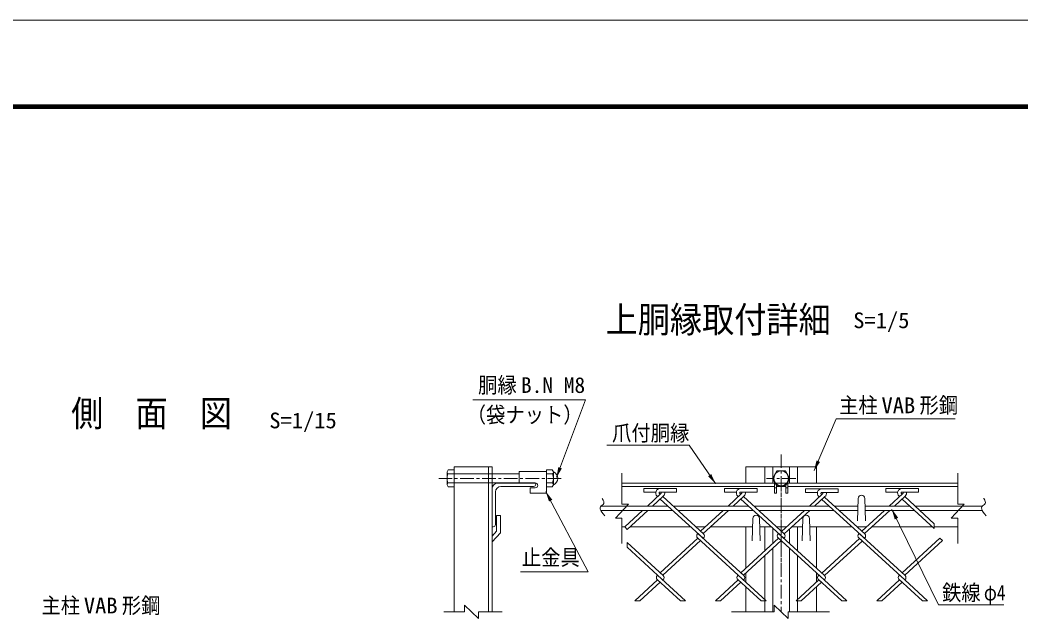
# Model space of a CAD drawing. Units: millimetres, scale not verified, with parts at other scales. Extents: x -4455 to 4455, y -3150 to 3150.
# Drawn here: x 9 to 2765, y 1500 to 3150 of the extents above; entities that cross this region are included whole.
import ezdxf
from ezdxf.enums import TextEntityAlignment as Align

# ---------------------------------------------------------------- set-up
doc = ezdxf.new("R2010")
doc.units = ezdxf.units.MM
doc.header["$LTSCALE"] = 30
doc.linetypes.add('DASHED', pattern=[7.5, 6, -1.5])
doc.linetypes.add('USER2', pattern=[2, 1.25, -0.25, 0.25, -0.25])
for name, color, linetype, lineweight in [('0-4_6文字', 3, 'Continuous', 9), ('0-C_7詳細', 7, 'Continuous', 18), ('0-D_D-TTL', 7, 'Continuous', 9)]:
    doc.layers.add(name, color=color, linetype=linetype, lineweight=lineweight)
doc.styles.add('ＭＳ ゴシック', font='')
doc.styles.get('ＭＳ ゴシック').set_extended_font_data('MS Gothic')

msp = doc.modelspace()

# ---------------------------------------------------------------- linework, layer by layer
at = {"layer": '0-C_7詳細', "color": 1, "linetype": 'USER2'}
for p, q in [((2104.95, 1953.45), (2104.95, 1519.51)), ((1498.85, 1887.3), (1162.6, 1887.3)), ((2145.25, 1887.3), (2064.6, 1887.3)), ((2104.95, 1888.85), (2104.95, 1623.28))]:
    msp.add_line(p, q, dxfattribs=at)
at = {"layer": '0-C_7詳細', "lineweight": 9}
for p, q in [((1184.97, 1905.06), (1188.29, 1910.82)), ((1184.97, 1869.54), (1184.97, 1905.06)), ((1188.29, 1910.82), (1204.17, 1910.82)), ((1204.17, 1918.95), (1204.17, 1519.51)), ((1309.17, 1918.95), (1204.17, 1918.95)), ((1204.17, 1863.78), (1204.17, 1910.82)), ((1298.67, 1918.95), (1298.67, 1519.51)), ((1309.17, 1918.95), (1309.17, 1519.51)), ((1383.6, 1906.26), (1458.6, 1906.26)), ((1383.6, 1906.26), (1383.6, 1874.76)), ((1458.6, 1863.78), (1458.6, 1910.82)), ((1474.47, 1910.82), (1458.6, 1910.82)), ((1458.6, 1906.26), (1458.6, 1846.26)), ((1477.8, 1905.06), (1474.47, 1910.82)), ((1477.8, 1869.54), (1477.8, 1905.06)), ((2007.45, 1918.95), (2202.45, 1918.95)), ((2007.45, 1918.95), (2007.45, 1873.95)), ((2059.95, 1918.95), (2059.95, 1873.95)), ((2082.45, 1918.95), (2082.45, 1873.95)), ((2127.45, 1918.95), (2127.45, 1873.95)), ((2149.95, 1918.95), (2149.95, 1873.95)), ((2202.45, 1918.95), (2202.45, 1873.95)), ((1187.03, 1899.3), (1204.17, 1899.3)), ((1187.03, 1875.3), (1204.17, 1875.3)), ((1309.17, 1899.3), (1383.6, 1899.3)), ((1309.17, 1875.3), (1383.6, 1875.3)), ((1383.6, 1874.76), (1427.85, 1874.76)), ((1475.74, 1899.3), (1458.6, 1899.3)), ((1475.74, 1875.3), (1458.6, 1875.3)), ((2086.2, 1879.04), (2086.2, 1846.26)), ((2088.67, 1874.76), (2086.2, 1874.76)), ((2121.24, 1874.76), (2123.7, 1874.76)), ((2123.7, 1879.04), (2123.7, 1846.26)), ((1184.97, 1869.54), (1188.29, 1863.78)), ((1188.29, 1863.78), (1204.17, 1863.78)), ((1309.17, 1753.95), (1309.17, 1858.95)), ((1318.17, 1759.95), (1318.17, 1849.95)), ((1324.17, 1873.95), (1429.17, 1873.95)), ((1333.17, 1864.95), (1423.17, 1864.95)), ((1413.6, 1861.26), (1413.6, 1846.26)), ((1413.6, 1861.26), (1427.85, 1861.26)), ((1429.17, 1873.95), (1429.17, 1870.95)), ((1474.47, 1863.78), (1458.6, 1863.78)), ((1477.8, 1869.54), (1474.47, 1863.78)), ((1666.44, 1873.95), (2086.2, 1873.95)), ((1666.44, 1864.95), (2086.2, 1864.95)), ((2239.95, 1873.95), (1969.95, 1873.95)), ((2092.2, 1861.26), (2086.2, 1861.26)), ((2089.14, 1873.95), (2120.77, 1873.95)), ((2092.2, 1868.64), (2092.2, 1846.26)), ((2092.2, 1864.95), (2117.7, 1864.95)), ((2117.7, 1861.26), (2123.7, 1861.26)), ((2123.7, 1873.95), (2591.04, 1873.95)), ((2123.7, 1864.95), (2591.04, 1864.95)), ((1413.6, 1846.26), (1458.6, 1846.26)), ((2092.2, 1846.26), (2086.2, 1846.26)), ((2314.83, 1770.45), (2317.08, 1831.95)), ((2337.33, 1770.45), (2335.08, 1831.95)), ((1608.15, 1798.95), (1806.15, 1798.95)), ((1608.68, 1810.95), (1793.05, 1810.95)), ((1807.26, 1810.95), (2015.08, 1810.95)), ((1820.36, 1798.95), (2028.18, 1798.95)), ((2029.29, 1810.95), (2237.11, 1810.95)), ((2042.39, 1798.95), (2250.21, 1798.95)), ((2251.32, 1810.95), (2316.31, 1810.95)), ((2264.42, 1798.95), (2315.87, 1798.95)), ((2335.85, 1810.95), (2459.14, 1810.95)), ((2336.29, 1798.95), (2472.23, 1798.95)), ((2473.35, 1810.95), (2659.24, 1810.95)), ((2486.44, 1798.95), (2658.71, 1798.95)), ((1331.67, 1785.36), (1321.17, 1785.36)), ((1321.17, 1785.36), (1321.17, 1741.45)), ((1331.67, 1785.36), (1331.67, 1737.41)), ((2024.7, 1714.95), (2026.95, 1776.45)), ((2047.2, 1714.95), (2044.95, 1776.45)), ((2162.7, 1714.95), (2164.95, 1776.45)), ((2185.2, 1714.95), (2182.95, 1776.45)), ((1309.17, 1753.95), (1312.17, 1753.95)), ((1309.17, 1728.13), (1321.17, 1741.45)), ((1309.17, 1712.44), (1331.67, 1737.41)), ((1666.44, 1753.95), (1674.36, 1753.95)), ((1688.57, 1753.95), (1855.26, 1753.95)), ((1869.47, 1753.95), (1896.39, 1753.95)), ((1910.6, 1753.95), (2026.13, 1753.95)), ((2007.45, 1753.95), (2007.45, 1639.25)), ((2045.78, 1753.95), (2077.29, 1753.95)), ((2059.95, 1753.95), (2059.95, 1687.36)), ((2082.45, 1749.21), (2082.45, 1707.98)), ((2091.5, 1753.95), (2120.56, 1753.95)), ((2127.45, 1747.25), (2127.45, 1707.98)), ((2134.76, 1753.95), (2164.13, 1753.95)), ((2149.95, 1753.95), (2149.95, 1687.36)), ((2183.78, 1753.95), (2299.31, 1753.95)), ((2202.45, 1753.95), (2202.45, 1639.25)), ((2313.52, 1753.95), (2340.44, 1753.95)), ((2354.65, 1753.95), (2521.34, 1753.95)), ((2526.45, 1753.95), (2591.04, 1753.95)), ((2082.45, 1694.95), (2082.45, 1519.51)), ((2127.45, 1694.95), (2127.45, 1519.51)), ((2059.95, 1674.34), (2059.95, 1553.36)), ((2149.95, 1674.34), (2149.95, 1553.36)), ((2007.45, 1626.23), (2007.45, 1601.46)), ((2202.45, 1626.23), (2202.45, 1601.46)), ((2007.45, 1588.44), (2007.45, 1519.51)), ((2202.45, 1588.44), (2202.45, 1519.51)), ((1841.82, 1549.79), (1827.61, 1549.79)), ((2059.95, 1551.33), (2059.95, 1519.51)), ((2149.95, 1551.33), (2149.95, 1519.51))]:
    msp.add_line(p, q, dxfattribs=at)
at = {"layer": '0-C_7詳細', "color": 4}
for p, q in [((1666.44, 1816.38), (1666.44, 1901.96)), ((2591.04, 1816.38), (2591.04, 1901.96)), ((1684.44, 1816.38), (1648.44, 1777.61)), ((1666.44, 1816.38), (1684.44, 1816.38)), ((1666.44, 1777.61), (1648.44, 1777.61)), ((1666.44, 1777.61), (1666.44, 1707.42)), ((2591.04, 1777.61), (2573.04, 1777.61)), ((2591.04, 1777.61), (2591.04, 1707.42)), ((1232.97, 1519.51), (1176.4, 1519.51)), ((1232.97, 1519.51), (1232.97, 1537.51)), ((1271.74, 1501.51), (1232.97, 1537.51)), ((1271.74, 1519.51), (1337.01, 1519.51)), ((1271.74, 1519.51), (1271.74, 1501.51)), ((2085.57, 1519.51), (1967.76, 1519.51)), ((2124.34, 1501.51), (2085.57, 1537.51)), ((2085.57, 1519.51), (2085.57, 1537.51)), ((2124.34, 1519.51), (2238.28, 1519.51)), ((2124.34, 1519.51), (2124.34, 1501.51))]:
    msp.add_line(p, q, dxfattribs=at)
at = {"layer": '0-C_7詳細', "color": 3, "linetype": 'DASHED'}
for p, q in [((1204.17, 1899.3), (1309.17, 1899.3)), ((1204.17, 1875.3), (1309.17, 1875.3))]:
    msp.add_line(p, q, dxfattribs=at)
at = {"layer": '0-C_7詳細', "color": 3}
for p, q in [((1726.91, 1858.99), (1726.91, 1849.39)), ((1772.35, 1858.99), (1726.91, 1858.99)), ((1759.72, 1849.39), (1726.91, 1849.39)), ((1771.48, 1858.99), (1816.91, 1858.99)), ((1771.48, 1849.39), (1816.91, 1849.39)), ((1772.35, 1849.39), (1771.48, 1849.39)), ((1816.91, 1858.99), (1816.91, 1849.39)), ((1994.38, 1858.99), (1948.94, 1858.99)), ((1948.94, 1858.99), (1948.94, 1849.39)), ((1981.75, 1849.39), (1948.94, 1849.39)), ((1993.51, 1858.99), (2038.94, 1858.99)), ((1993.51, 1849.39), (2038.94, 1849.39)), ((1994.38, 1849.39), (1993.51, 1849.39)), ((2038.94, 1858.99), (2038.94, 1849.39)), ((2172.04, 1858.01), (2172.04, 1848.41)), ((2217.48, 1858.01), (2172.04, 1858.01)), ((2204.85, 1848.41), (2172.04, 1848.41)), ((2216.6, 1858.01), (2262.04, 1858.01)), ((2216.6, 1848.41), (2262.04, 1848.41)), ((2217.48, 1848.41), (2216.6, 1848.41)), ((2262.04, 1858.01), (2262.04, 1848.41)), ((2438.43, 1858.99), (2393, 1858.99)), ((2393, 1858.99), (2393, 1849.39)), ((2425.8, 1849.39), (2393, 1849.39)), ((2437.56, 1858.99), (2483, 1858.99)), ((2437.56, 1849.39), (2483, 1849.39)), ((2438.43, 1849.39), (2437.56, 1849.39)), ((2483, 1858.99), (2483, 1849.39)), ((1773.97, 1845.22), (1736.56, 1810.95)), ((1780.46, 1838.15), (1750.77, 1810.95)), ((1764.81, 1836.83), (1763.37, 1838.15)), ((1771.91, 1843.34), (1769.86, 1845.22)), ((1771.91, 1843.34), (1773.97, 1845.22)), ((1890.03, 1722.08), (1771.91, 1830.32)), ((1779.02, 1836.83), (1780.46, 1838.15)), ((1891.1, 1734.12), (1779.02, 1836.83)), ((1996, 1845.22), (1958.59, 1810.95)), ((2002.48, 1838.15), (1972.8, 1810.95)), ((1986.84, 1836.83), (1985.4, 1838.15)), ((1993.94, 1843.34), (1991.88, 1845.22)), ((2112.06, 1722.08), (1993.94, 1830.32)), ((2113.13, 1734.12), (2001.05, 1836.83)), ((2219.1, 1844.24), (2182.76, 1810.95)), ((2225.58, 1837.16), (2196.97, 1810.95)), ((2209.93, 1835.85), (2208.5, 1837.16)), ((2217.04, 1842.36), (2214.98, 1844.24)), ((2335.16, 1721.1), (2217.04, 1829.34)), ((2336.23, 1733.14), (2224.14, 1835.85)), ((2440.05, 1845.22), (2402.65, 1810.95)), ((2446.54, 1838.15), (2416.86, 1810.95)), ((2430.89, 1836.83), (2429.45, 1838.15)), ((2438, 1843.34), (2435.94, 1845.22)), ((2526.45, 1749.27), (2438, 1830.32)), ((2526.45, 1762.29), (2445.1, 1836.83)), ((1723.47, 1798.95), (1674.36, 1753.95)), ((1945.49, 1798.95), (1882.93, 1741.61)), ((1959.7, 1798.95), (1890.03, 1735.1)), ((2169.66, 1798.95), (2106.03, 1740.63)), ((2183.87, 1798.95), (2113.13, 1734.12)), ((2389.55, 1798.95), (2326.98, 1741.61)), ((2403.76, 1798.95), (2334.09, 1735.1)), ((1891.1, 1734.12), (1882.93, 1741.61)), ((2526.45, 1762.29), (2526.45, 1749.27)), ((1780.09, 1619.38), (1680.46, 1710.67)), ((1680.46, 1697.65), (1680.46, 1710.67)), ((1875.82, 1722.08), (1771.91, 1626.87)), ((1882.93, 1715.57), (1779.02, 1620.36)), ((1875.82, 1735.1), (1874.75, 1734.12)), ((1875.82, 1735.1), (1874.75, 1734.12)), ((1986.84, 1620.36), (1874.75, 1723.06)), ((2002.12, 1619.38), (1875.82, 1735.1)), ((1891.1, 1723.06), (1890.03, 1722.08)), ((2097.85, 1722.08), (1993.94, 1626.87)), ((2104.95, 1715.57), (2001.05, 1620.36)), ((2097.85, 1735.1), (2096.78, 1734.12)), ((2097.85, 1735.1), (2096.78, 1734.12)), ((2223.07, 1607.34), (2096.78, 1723.06)), ((2224.14, 1619.38), (2097.85, 1735.1)), ((2113.13, 1723.06), (2112.06, 1722.08)), ((2320.95, 1721.1), (2217.04, 1625.89)), ((2328.05, 1714.59), (2224.14, 1619.38)), ((2319.88, 1735.1), (2318.81, 1734.12)), ((2319.88, 1735.1), (2318.81, 1734.12)), ((2326.98, 1715.57), (2318.81, 1723.06)), ((2445.1, 1607.34), (2318.81, 1723.06)), ((2446.17, 1619.38), (2319.88, 1735.1)), ((2335.16, 1723.06), (2334.09, 1722.08)), ((2335.16, 1723.06), (2334.09, 1722.08)), ((2541.91, 1722.08), (2438, 1626.87)), ((2549.01, 1715.57), (2445.1, 1620.36)), ((2541.91, 1722.08), (2549.01, 1715.57)), ((1764.81, 1620.36), (1680.46, 1697.65)), ((1780.09, 1619.38), (1771.91, 1626.87)), ((2002.12, 1619.38), (1993.94, 1626.87)), ((1764.81, 1607.34), (1702.01, 1549.79)), ((1771.91, 1600.83), (1716.22, 1549.79)), ((1764.81, 1620.36), (1763.74, 1619.38)), ((1764.81, 1620.36), (1763.74, 1619.38)), ((1827.61, 1549.79), (1763.74, 1608.32)), ((1841.82, 1549.79), (1764.81, 1620.36)), ((1780.09, 1608.32), (1779.02, 1607.34)), ((1986.84, 1607.34), (1924.04, 1549.79)), ((1993.94, 1600.83), (1938.25, 1549.79)), ((1986.84, 1620.36), (1985.77, 1619.38)), ((1986.84, 1620.36), (1985.77, 1619.38)), ((2049.63, 1549.79), (1985.77, 1608.32)), ((2063.84, 1549.79), (1986.84, 1620.36)), ((2002.12, 1608.32), (2001.05, 1607.34)), ((2208.86, 1607.34), (2146.07, 1549.79)), ((2215.97, 1600.83), (2160.28, 1549.79)), ((2208.86, 1620.36), (2207.79, 1619.38)), ((2208.86, 1620.36), (2207.79, 1619.38)), ((2271.66, 1549.79), (2207.79, 1608.32)), ((2215.97, 1600.83), (2207.79, 1608.32)), ((2224.14, 1608.32), (2223.07, 1607.34)), ((2224.14, 1608.32), (2223.07, 1607.34)), ((2285.87, 1549.79), (2223.07, 1607.34)), ((2430.89, 1607.34), (2368.09, 1549.79)), ((2430.89, 1620.36), (2429.82, 1619.38)), ((2430.89, 1620.36), (2429.82, 1619.38)), ((2493.69, 1549.79), (2429.82, 1608.32)), ((2438, 1600.83), (2429.82, 1608.32)), ((2446.17, 1608.32), (2445.1, 1607.34)), ((2446.17, 1608.32), (2445.1, 1607.34)), ((2507.9, 1549.79), (2445.1, 1607.34)), ((1716.22, 1549.79), (1702.01, 1549.79)), ((1938.25, 1549.79), (1924.04, 1549.79)), ((2063.84, 1549.79), (2049.63, 1549.79)), ((2160.28, 1549.79), (2146.07, 1549.79)), ((2285.87, 1549.79), (2271.66, 1549.79)), ((2507.9, 1549.79), (2493.69, 1549.79))]:
    msp.add_line(p, q, dxfattribs=at)
at = {"layer": '0-C_7詳細', "color": 1}
for points in [[(1256.31, 2103.72), (1566.37, 2103.72), (1486.46, 1890.33)], [(2584.01, 2050.86), (2256.73, 2050.86), (2196.06, 1908.77)], [(1624.64, 1978.4), (1851.67, 1978.4), (1923.86, 1872.87)], [(1387.04, 1630.03), (1573.4, 1630.03), (1457.13, 1850.53)]]:
    msp.add_lwpolyline(points, dxfattribs=at)
at = {"layer": '0-C_7詳細', "color": 3}
msp.add_lwpolyline([(2081.43, 1887.3), (2093.19, 1907.67), (2116.71, 1907.67), (2128.47, 1887.3), (2116.71, 1866.93), (2093.19, 1866.93)], close=True, dxfattribs=at)
at = {"layer": '0-C_7詳細', "lineweight": 9}
for points in [[(2117.7, 1868.64), (2117.7, 1846.26), (2123.7, 1846.26)], [(2718.47, 1538.82), (2538.4, 1538.82), (2410.12, 1801.56)]]:
    msp.add_lwpolyline(points, dxfattribs=at)
at = {"layer": '0-C_7詳細', "color": 4}
for points in [[(1611.88, 1832.22), (1612.19, 1831.83), (1614.86, 1827.63), (1616.42, 1823.87), (1616.89, 1820.56), (1616.27, 1817.68), (1614.55, 1815.25), (1611.73, 1813.26), (1608.9, 1811.25), (1607.15, 1808.77), (1606.47, 1805.82), (1606.86, 1802.38), (1608.33, 1798.48), (1610.87, 1794.09), (1614.48, 1789.24), (1619.17, 1783.9)], [(2662.44, 1832.22), (2662.75, 1831.83), (2665.41, 1827.63), (2666.98, 1823.87), (2667.45, 1820.56), (2666.82, 1817.68), (2665.1, 1815.25), (2662.29, 1813.26), (2659.46, 1811.25), (2657.7, 1808.77), (2657.02, 1805.82), (2657.42, 1802.38), (2658.88, 1798.48), (2661.42, 1794.09), (2665.04, 1789.24), (2669.72, 1783.9)], [(2591.04, 1816.38), (2609.04, 1816.38), (2573.04, 1777.61)]]:
    msp.add_lwpolyline(points, dxfattribs=at)
at = {"layer": '0-C_7詳細', "color": 3}
for points in [[(1737.68, 1798.95), (1680.46, 1746.52), (1674.36, 1753.95)], [(2438, 1600.83), (2382.3, 1549.79), (2368.09, 1549.79)]]:
    msp.add_lwpolyline(points, dxfattribs=at)
msp.add_circle((2104.95, 1887.3), 20.4, dxfattribs=at)
at = {"layer": '0-C_7詳細', "lineweight": 9}
for centre, radius, start, end in [((1194.05, 1905.06), 9.09, 180, 219.3382), ((1468.71, 1905.06), 9.09, 320.6618, 0), ((1470.97, 1887.3), 19.02, 291.00774, 68.99226), ((1194.05, 1869.54), 9.09, 140.6618, 180), ((1220.97, 1887.3), 36, 160.52878, 199.47122), ((1427.85, 1868.01), 6.75, 270, 90), ((1441.8, 1887.3), 36, 340.52878, 19.47122), ((1468.71, 1869.54), 9.09, 0, 39.3382), ((1324.17, 1858.95), 15, 90, 180), ((1333.17, 1849.95), 15, 90, 180), ((1423.17, 1870.95), 6, 270, 0), ((2326.08, 1831.95), 9, 0, 180), ((2035.95, 1776.45), 9, 0, 180), ((2173.95, 1776.45), 9, 0, 180), ((1312.17, 1759.95), 6, 270, 0)]:
    msp.add_arc(centre, radius, start, end, dxfattribs=at)
at = {"layer": '0-C_7詳細', "color": 3}
for centre, radius, start, end in [((1771.48, 1846.99), 12, 90, 227.5), ((1771.48, 1846.99), 2.4, 90, 227.5), ((1772.35, 1846.99), 2.4, 312.5, 90), ((1772.35, 1846.99), 12, 312.5, 11.53696), ((1993.51, 1846.99), 12, 90, 227.5), ((1993.51, 1846.99), 2.4, 90, 227.5), ((1994.38, 1846.99), 2.4, 312.5, 90), ((1994.38, 1846.99), 12, 312.5, 11.53696), ((2216.6, 1846.01), 12, 90, 227.5), ((2216.6, 1846.01), 2.4, 90, 227.5), ((2217.48, 1846.01), 2.4, 312.5, 90), ((2217.48, 1846.01), 12, 312.5, 11.53696), ((2437.56, 1846.99), 12, 90, 227.5), ((2437.56, 1846.99), 2.4, 90, 227.5), ((2438.43, 1846.99), 2.4, 312.5, 90), ((2438.43, 1846.99), 12, 312.5, 11.53696), ((1879.82, 1728.59), 7.5, 132.5, 227.5), ((1886.03, 1728.59), 7.5, 312.5, 47.5), ((2101.85, 1728.59), 7.5, 132.5, 227.5), ((2108.06, 1728.59), 7.5, 312.5, 47.5), ((2323.87, 1728.59), 7.5, 132.5, 227.5), ((2330.09, 1728.59), 7.5, 312.5, 47.5), ((1768.8, 1613.85), 7.5, 132.5, 227.5), ((1775.02, 1613.85), 7.5, 312.5, 47.5), ((1990.83, 1613.85), 7.5, 132.5, 227.5), ((1997.05, 1613.85), 7.5, 312.5, 47.5), ((2212.86, 1613.85), 7.5, 132.5, 227.5), ((2219.08, 1613.85), 7.5, 312.5, 47.5), ((2434.89, 1613.85), 7.5, 132.5, 227.5), ((2441.11, 1613.85), 7.5, 312.5, 47.5)]:
    msp.add_arc(centre, radius, start, end, dxfattribs=at)
at = {"layer": '0-C_7詳細', "color": 1}
for points in [[(2195.28, 1906.93), (2202.27, 1936.57), (2211.85, 1932.48)], [(1485.76, 1888.46), (1491.4, 1918.38), (1501.16, 1914.73)], [(1924.98, 1871.22), (1903.75, 1893.04), (1912.35, 1898.93)], [(1456.2, 1852.3), (1474.8, 1828.19), (1465.58, 1823.33)]]:
    msp.add_solid(points, dxfattribs=at)
at = {"layer": '0-C_7詳細'}
msp.add_solid([(2409.24, 1803.36), (2427.09, 1778.69), (2417.72, 1774.12)], dxfattribs=at)
at = {"layer": '0-D_D-TTL', "color": 2, "lineweight": 18}
msp.add_lwpolyline([(-4454.56, 3150.45), (4455.14, 3150.45), (4455.14, -3149.97), (-4454.56, -3149.97)], close=True, dxfattribs=at)
at = {"layer": '0-D_D-TTL'}
for points in [[(-4168.18, 2917.11), (4168.75, 2917.11), (4168.75, -2916.62), (-4168.18, -2916.62)], [(-4165.53, 2914.45), (4166.1, 2914.45), (4166.1, -2913.97), (-4165.53, -2913.97)], [(-4162.87, 2911.8), (4163.45, 2911.8), (4163.45, -2911.32), (-4162.87, -2911.32)], [(-4160.22, 2909.15), (4160.8, 2909.15), (4160.8, -2908.67), (-4160.22, -2908.67)], [(-4157.57, 2906.5), (4158.15, 2906.5), (4158.15, -2906.02), (-4157.57, -2906.02)]]:
    msp.add_lwpolyline(points, close=True, dxfattribs=at)

# ---------------------------------------------------------------- texts
at = {"layer": '0-4_6文字', "color": 7, "style": 'ＭＳ ゴシック', "width": 0.9}
msp.add_text('側\u3000面\u3000図', height=72.14, dxfattribs=at).set_placement((149.85, 2008.69), align=Align.BOTTOM_LEFT)
at = {"layer": '0-4_6文字', "style": 'ＭＳ ゴシック'}
for s, width, p in [('S=1/15', 1.05, (695.44, 2012.14)), ('主柱', 0.9, (68.15, 1502.24)), ('VAB', 1.05, (184.82, 1502.06)), ('形鋼', 0.9, (289.38, 1502.24))]:
    msp.add_text(s, height=43.33, dxfattribs=dict(at, width=width)).set_placement(p, align=Align.BOTTOM_LEFT)
at = {"layer": '0-C_7詳細', "style": 'ＭＳ ゴシック', "width": 0.9}
msp.add_text('上胴縁取付詳細', height=72.14, dxfattribs=at).set_placement((1621.47, 2267.19), align=Align.BOTTOM_LEFT)
at = {"layer": '0-C_7詳細', "color": 3, "style": 'ＭＳ ゴシック'}
for s, width, p in [('S=1/5', 1.05, (2303.4, 2288.14)), ('胴縁', 0.9, (1270.53, 2109.75)), ('主柱', 0.9, (2264.57, 2054.09)), ('VAB', 1.05, (2381.23, 2053.91)), ('形鋼', 0.9, (2485.8, 2054.09)), ('（袋ナット）', 0.9, (1239.14, 2027.9)), ('爪付胴縁', 0.9, (1639.36, 1977.73)), ('止金具', 0.9, (1390.93, 1634.87)), ('鉄線', 0.9, (2547.87, 1537.8)), ('φ4', 0.8, (2663.17, 1537.8))]:
    msp.add_text(s, height=43.33, dxfattribs=dict(at, width=width)).set_placement(p, align=Align.BOTTOM_LEFT)
msp.add_text('B.N M8', height=43.33, dxfattribs=at).set_placement((1388.37, 2109.75), align=Align.BOTTOM_LEFT)

doc.saveas('drawing.dxf')
